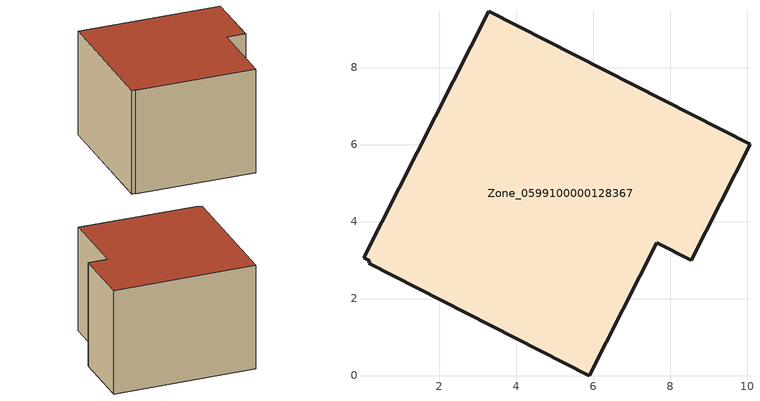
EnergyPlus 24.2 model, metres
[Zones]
Zone_0599100000128367
 floor ground (C_G): 0.03,3.06 3.28,9.46 10.07,6.01 8.54,3 7.65,3.45 5.9,0 0.17,2.91 0.2,2.98 z0
 wall outside (C_F): 7.65,3.45 8.54,3 10.07,6.01 3.28,9.46 0.03,3.06 0.2,2.98 0.17,2.91 5.9,0 7.65,3.45 z0:5.73
 roof outside (C_R): 3.28,9.46 0.03,3.06 0.2,2.98 0.17,2.91 5.9,0 7.65,3.45 8.54,3 10.07,6.01 z5.73
[BUILDING]
Pand.0599100000128367: North Axis=0; Terrain=City; Loads Convergence Tolerance Value=0.04; Temperature Convergence Tolerance Value=0.4; Solar Distribution=FullExterior; Maximum Number of Warmup Days=25; Minimum Number of Warmup Days=1
[Site:Location]
Rotterdam.The.Hague.AP_ZH_NLD Design_Conditions: Latitude=51.96; Longitude=4.45; Time Zone=1; Elevation=-4.5
[SITE:GROUNDTEMPERATURE:BUILDINGSURFACE]
18, 18, 18, 18, 18, 18, 18, 18, 18, 18, 18, 18
[MATERIAL] Thermal Absorptance=0.9; Solar Absorptance=0.7; Visible Absorptance=0.7
Name | Roughness | Thickness | Conductivity | Density | Specific Heat
G.TI.1975-1991 | MediumSmooth | 0.15 | 0.288461 | 540 | 1210
F.TI.1975-1991 | Rough | 0.3 | 0.230769 | 1920 | 840
R.TI.1975-1991 | MediumRough | 0.2 | 0.153846 | 1500 | 1000
[CONSTRUCTION]
C_G: G.TI.1975-1991
C_F: F.TI.1975-1991
C_R: R.TI.1975-1991
[ZONE]
Zone_0599100000128367: Type=1; Multiplier=1; Ceiling Height=Autocalculate; Volume=Autocalculate; Floor Area=autocalculate; Part of Total Floor Area=Yes
[ZONEINFILTRATION:DESIGNFLOWRATE]
Infil_Zone_0599100000128367: Zone or ZoneList or Space or SpaceList=Zone_0599100000128367; Schedule=AlwaysOn; Design Flow Rate Calculation Method=Flow/Area; Flow Rate per Floor Area=0.003; Constant Term Coefficient=1; Temperature Term Coefficient=0; Velocity Term Coefficient=0; Velocity Squared Term Coefficient=0
[HVACTEMPLATE:ZONE:IDEALLOADSAIRSYSTEM]
Zone_0599100000128367: Maximum Heating Supply Air Temperature=50; Minimum Cooling Supply Air Temperature=13; Maximum Heating Supply Air Humidity Ratio=0.0156; Minimum Cooling Supply Air Humidity Ratio=0.0077; Heating Limit=NoLimit; Cooling Limit=NoLimit; Dehumidification Control Type=ConstantSensibleHeatRatio; Cooling Sensible Heat Ratio=0.7; Dehumidification Setpoint=60; Humidification Control Type=None; Humidification Setpoint=30; Outdoor Air Method=None; Outdoor Air Flow Rate per Person=0.00944; Outdoor Air Flow Rate per Zone Floor Area=0; Outdoor Air Flow Rate per Zone=0; Demand Controlled Ventilation Type=None; Outdoor Air Economizer Type=NoEconomizer; Heat Recovery Type=None; Sensible Heat Recovery Effectiveness=0.7; Latent Heat Recovery Effectiveness=0.65
[ZONECONTROL:THERMOSTAT]
ThermostatControl_Zone_0599100000128367: Zone or ZoneList=Zone_0599100000128367; Control Type Schedule=DualSetpointControlType; Control 1=Thermostat_Zone_0599100000128367; Temperature Difference Between Cutout And Setpoint=0
[THERMOSTATSETPOINT:DUALSETPOINT]
Thermostat_Zone_0599100000128367: Heating Setpoint Temperature Schedule=HeatingSetpoint_Zone_0599100000128367; Cooling Setpoint Temperature Schedule=CoolingSetpoint_Zone_0599100000128367
[SCHEDULE:COMPACT]
HeatingSetpoint_Zone_0599100000128367: Through: 12/31, For: AllDays, Until: 24:00, 21
CoolingSetpoint_Zone_0599100000128367: Through: 12/31, For: AllDays, Until: 24:00, 24
DualSetpointControlType: Through: 12/31, For: AllDays, Until: 24:00, 4
AlwaysOn: Through: 12/31, For: AllDays, Until: 24:00, 1
